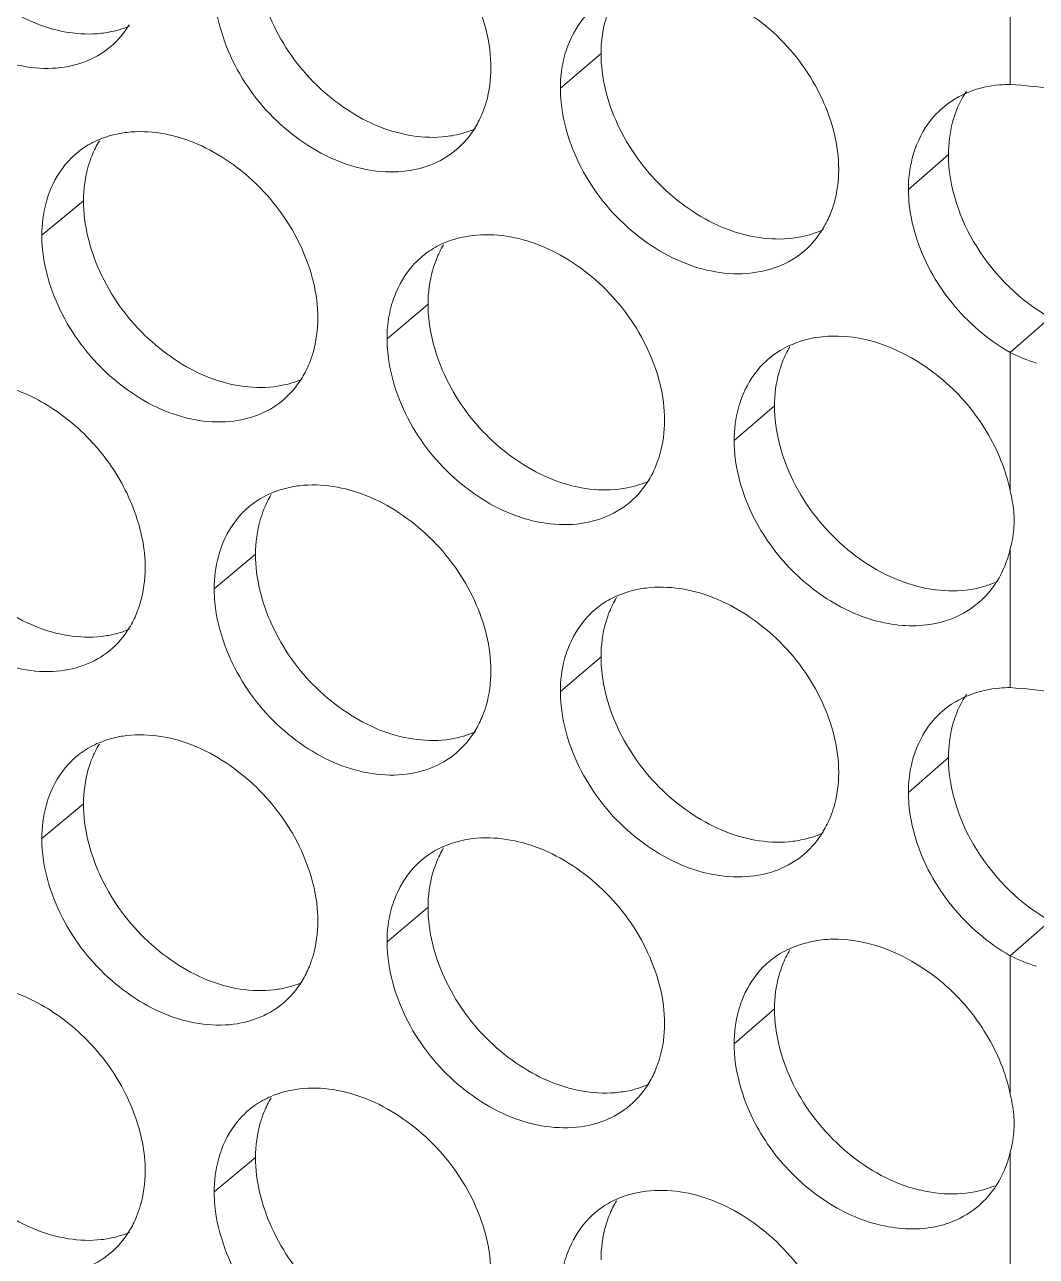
# Model space of a CAD drawing. Header units: millimetres. Extents: x 1177 to 4147, y 93 to 2194.
# Drawn here: x 2687.88 to 2701.09, y 813.98 to 830.06 of the extents above; entities that cross this region are included whole.
import ezdxf

# ---------------------------------------------------------------- set-up
doc = ezdxf.new("R2010")
doc.units = ezdxf.units.MM
doc.header["$LTSCALE"] = 0.1
doc.layers.get('0').update_dxf_attribs({"lineweight": 13})
doc.layers.add('标注', color=251, linetype='Continuous', lineweight=9)

# ---------------------------------------------------------------- blocks, each defined once
blk = doc.blocks.new('02')
for p, q in [((4627.348, 775.954), (4627.348, 778.541)), ((4627.348, 768.367), (4627.348, 770.954)), ((4627.348, 764.704), (4627.348, 767.291)), ((4627.348, 757.117), (4627.348, 759.704)), ((4627.348, 753.454), (4627.348, 756.041)), ((4627.348, 753.454), (4627.348, 756.041))]:
    blk.add_line(p, q)
at = {"layer": '标注'}
for p, q in [((4619.714, 776.53), (4618.955, 775.883)), ((4626.196, 774.648), (4625.449, 773.998)), ((4610.058, 773.784), (4609.28, 773.142)), ((4616.486, 771.857), (4615.721, 771.212)), ((4628.091, 771.605), (4627.348, 770.954)), ((4622.951, 769.96), (4622.198, 769.311)), ((4613.267, 767.192), (4612.496, 766.548)), ((4619.714, 765.28), (4618.955, 764.633)), ((4626.196, 763.398), (4625.449, 762.748)), ((4610.058, 762.534), (4609.28, 761.892)), ((4610.058, 762.534), (4609.28, 761.892)), ((4616.486, 760.607), (4615.721, 759.962)), ((4616.486, 760.607), (4615.721, 759.962)), ((4628.091, 760.355), (4627.348, 759.704)), ((4622.951, 758.71), (4622.198, 758.061)), ((4622.951, 758.71), (4622.198, 758.061)), ((4613.267, 755.942), (4612.496, 755.298))]:
    blk.add_line(p, q, dxfattribs=at)
for centre, radius, start, end in [((4615.73, 776.142), 1.912, 328.9787, 338.0529), ((4610.945, 773.463), 1.579, 125.316, 129.5927), ((4611.976, 773.914), 1.899, 148.7058, 157.8789), ((4622.206, 774.258), 1.925, 329.2925, 338.318), ((4618.416, 771.98), 1.912, 149.0222, 158.126), ((4617.403, 771.52), 1.599, 125.3449, 130.1938), ((4623.959, 769.5), 1.744, 114.6822, 121.1409), ((4624.886, 770.081), 1.918, 149.2796, 158.5755), ((4623.909, 769.583), 1.647, 121.1376, 130.744), ((4628.745, 773.74), 3.117, 243.3667, 253.0477), ((4612.506, 771.471), 1.906, 328.8204, 337.9261), ((4618.964, 769.571), 1.919, 329.1361, 338.1835), ((4615.192, 767.318), 1.906, 148.8645, 158.0006), ((4614.169, 766.863), 1.589, 125.3301, 129.8922), ((4625.364, 767.807), 2.058, 0.0408, 5.1029), ((4625.378, 767.736), 2.02, 340.5097, 347.2785), ((4626.352, 768.323), 1.805, 285.9402, 293.0214), ((4620.645, 764.934), 1.61, 125.3606, 130.4975), ((4621.65, 765.399), 1.919, 149.179, 158.2551), ((4609.291, 766.807), 1.899, 328.661, 337.8031), ((4615.73, 764.892), 1.912, 328.9787, 338.0529), ((4610.945, 762.213), 1.579, 125.316, 129.5927), ((4610.945, 762.213), 1.579, 125.316, 129.5927), ((4611.976, 762.664), 1.899, 148.7058, 157.8789), ((4611.976, 762.664), 1.899, 148.7058, 157.8789), ((4622.206, 763.008), 1.925, 329.2925, 338.318), ((4618.416, 760.73), 1.912, 149.0222, 158.126), ((4618.416, 760.73), 1.912, 149.0222, 158.126), ((4617.403, 760.27), 1.599, 125.3449, 130.1938), ((4617.403, 760.27), 1.599, 125.3449, 130.1938), ((4623.959, 758.25), 1.744, 114.6822, 121.1409), ((4623.959, 758.25), 1.744, 114.6822, 121.1409), ((4624.886, 758.831), 1.918, 149.2796, 158.5755), ((4624.886, 758.831), 1.918, 149.2796, 158.5755), ((4623.909, 758.333), 1.647, 121.1376, 130.744), ((4623.909, 758.333), 1.647, 121.1376, 130.744), ((4628.745, 762.49), 3.117, 243.3667, 253.0477), ((4612.506, 760.221), 1.906, 328.8204, 337.9261), ((4612.506, 760.221), 1.906, 328.8204, 337.9261), ((4618.964, 758.321), 1.919, 329.1361, 338.1835), ((4618.964, 758.321), 1.919, 329.1361, 338.1835), ((4615.192, 756.068), 1.906, 148.8645, 158.0006), ((4614.169, 755.613), 1.589, 125.3301, 129.8922), ((4625.364, 756.557), 2.058, 0.0408, 5.1029), ((4625.364, 756.557), 2.058, 0.0408, 5.1029), ((4625.378, 756.486), 2.02, 340.5097, 347.2785), ((4625.378, 756.486), 2.02, 340.5097, 347.2785), ((4626.352, 757.073), 1.805, 285.9402, 293.0214), ((4626.352, 757.073), 1.805, 285.9402, 293.0214), ((4620.645, 753.684), 1.61, 125.3606, 130.4975), ((4621.65, 754.149), 1.919, 149.179, 158.2551), ((4609.291, 755.557), 1.899, 328.661, 337.8031)]:
    blk.add_arc(centre, radius, start, end, dxfattribs=at)
for points, knots in [([(4606.857, 780.384), (4606.857, 779.933), (4607.098, 778.997), (4607.789, 778.016), (4608.535, 777.41), (4609.314, 776.981), (4609.984, 776.861), (4610.396, 776.909)], [0, 0, 0, 0, 0.247494, 0.513042, 0.645309, 0.772218, 1, 1, 1, 1]), ([(4617.66, 776.263), (4617.66, 776.714), (4617.416, 777.65), (4616.716, 778.625), (4615.963, 779.227), (4615.177, 779.651), (4614.503, 779.769), (4614.089, 779.72)], [0, 0, 0, 0, 0.246684, 0.511753, 0.644116, 0.771328, 1, 1, 1, 1]), ([(4606.271, 778.69), (4606.44, 778.225), (4606.839, 777.569), (4607.569, 776.901), (4608.356, 776.406), (4609.246, 776.184), (4610.062, 776.337), (4610.406, 776.529), (4610.551, 776.648)], [0, 0, 0, 0, 0.27385, 0.412176, 0.546005, 0.787007, 0.896139, 1, 1, 1, 1]), ([(4613.267, 778.442), (4613.267, 777.991), (4613.51, 777.056), (4614.205, 776.078), (4614.955, 775.475), (4615.739, 775.05), (4616.413, 774.933), (4616.827, 774.983)], [0, 0, 0, 0, 0.246991, 0.512108, 0.644352, 0.77141, 1, 1, 1, 1]), ([(4612.496, 777.798), (4612.496, 777.712), (4612.515, 777.354), (4612.601, 777.001), (4612.695, 776.745)], [0, 0, 0, 0, 0.240653, 1, 1, 1, 1]), ([(4624.148, 774.372), (4624.148, 774.822), (4623.902, 775.758), (4623.198, 776.73), (4622.441, 777.328), (4621.65, 777.749), (4620.973, 777.863), (4620.556, 777.811)], [0, 0, 0, 0, 0.246187, 0.510826, 0.643167, 0.770525, 1, 1, 1, 1]), ([(4619.599, 777.408), (4619.543, 777.36), (4619.329, 777.151), (4619.173, 776.884), (4619.094, 776.673)], [0, 0, 0, 0, 0.246198, 1, 1, 1, 1]), ([(4619.868, 777.36), (4619.843, 777.296), (4619.751, 777.029), (4619.714, 776.744), (4619.714, 776.53)], [0, 0, 0, 0, 0.241677, 1, 1, 1, 1]), ([(4610.396, 776.909), (4610.441, 776.914), (4610.618, 776.941), (4610.792, 776.991), (4610.915, 777.043)], [0, 0, 0, 0, 0.255573, 1, 1, 1, 1]), ([(4612.695, 776.745), (4612.865, 776.279), (4613.269, 775.622), (4614.007, 774.957), (4614.803, 774.466), (4615.701, 774.252), (4616.522, 774.415), (4616.867, 774.612), (4617.011, 774.734)], [0, 0, 0, 0, 0.273173, 0.411313, 0.545072, 0.786333, 0.895775, 1, 1, 1, 1]), ([(4619.094, 776.673), (4619.071, 776.613), (4618.988, 776.357), (4618.955, 776.086), (4618.955, 775.883)], [0, 0, 0, 0, 0.242012, 1, 1, 1, 1]), ([(4619.714, 776.53), (4619.714, 776.08), (4619.958, 775.144), (4620.658, 774.17), (4621.412, 773.571), (4622.201, 773.149), (4622.877, 773.036), (4623.293, 773.088)], [0, 0, 0, 0, 0.246494, 0.511184, 0.643406, 0.77061, 1, 1, 1, 1]), ([(4617.504, 775.428), (4617.53, 775.491), (4617.623, 775.761), (4617.66, 776.048), (4617.66, 776.263)], [0, 0, 0, 0, 0.241585, 1, 1, 1, 1]), ([(4618.955, 775.883), (4618.955, 775.797), (4618.974, 775.438), (4619.061, 775.086), (4619.155, 774.831)], [0, 0, 0, 0, 0.240751, 1, 1, 1, 1]), ([(4627.348, 775.954), (4627.281, 775.955), (4627.022, 775.944), (4626.765, 775.886), (4626.586, 775.816)], [0, 0, 0, 0, 0.258603, 1, 1, 1, 1]), ([(4630.617, 775.299), (4630.361, 775.4), (4629.819, 775.564), (4628.729, 775.796), (4627.896, 775.917), (4627.348, 775.954)], [0, 0, 0, 0, 0.246985, 0.506558, 1, 1, 1, 1]), ([(4626.077, 775.508), (4626.021, 775.459), (4625.806, 775.245), (4625.653, 774.973), (4625.576, 774.758)], [0, 0, 0, 0, 0.24633, 1, 1, 1, 1]), ([(4626.333, 775.436), (4626.31, 775.375), (4626.229, 775.12), (4626.196, 774.85), (4626.196, 774.648)], [0, 0, 0, 0, 0.242216, 1, 1, 1, 1]), ([(4610.868, 775.06), (4610.823, 775.055), (4610.647, 775.028), (4610.473, 774.978), (4610.351, 774.927)], [0, 0, 0, 0, 0.255654, 1, 1, 1, 1]), ([(4614.43, 771.595), (4614.43, 772.046), (4614.186, 772.982), (4613.489, 773.959), (4612.738, 774.563), (4611.955, 774.989), (4611.282, 775.108), (4610.868, 775.06)], [0, 0, 0, 0, 0.246935, 0.51222, 0.644595, 0.771733, 1, 1, 1, 1]), ([(4616.827, 774.983), (4616.875, 774.989), (4617.061, 775.018), (4617.244, 775.073), (4617.373, 775.13)], [0, 0, 0, 0, 0.255784, 1, 1, 1, 1]), ([(4619.155, 774.831), (4619.327, 774.364), (4619.735, 773.705), (4620.482, 773.043), (4621.286, 772.556), (4622.193, 772.351), (4623.018, 772.524), (4623.364, 772.726), (4623.508, 772.851)], [0, 0, 0, 0, 0.272504, 0.410462, 0.544153, 0.785671, 0.895417, 1, 1, 1, 1]), ([(4625.576, 774.758), (4625.555, 774.699), (4625.48, 774.452), (4625.449, 774.193), (4625.449, 773.998)], [0, 0, 0, 0, 0.242457, 1, 1, 1, 1]), ([(4609.939, 774.68), (4609.881, 774.632), (4609.659, 774.42), (4609.499, 774.147), (4609.418, 773.931)], [0, 0, 0, 0, 0.245817, 1, 1, 1, 1]), ([(4610.217, 774.629), (4610.19, 774.565), (4610.096, 774.293), (4610.058, 774.002), (4610.058, 773.784)], [0, 0, 0, 0, 0.241186, 1, 1, 1, 1]), ([(4626.196, 774.648), (4626.196, 774.049), (4626.617, 772.813), (4627.539, 771.918), (4628.091, 771.605)], [0, 0, 0, 0, 0.485697, 1, 1, 1, 1]), ([(4623.995, 773.547), (4624.02, 773.61), (4624.111, 773.876), (4624.148, 774.159), (4624.148, 774.372)], [0, 0, 0, 0, 0.241909, 1, 1, 1, 1]), ([(4609.418, 773.931), (4609.395, 773.871), (4609.313, 773.615), (4609.28, 773.345), (4609.28, 773.142)], [0, 0, 0, 0, 0.241688, 1, 1, 1, 1]), ([(4610.058, 773.784), (4610.058, 773.333), (4610.299, 772.397), (4610.993, 771.418), (4611.74, 770.814), (4612.522, 770.387), (4613.194, 770.268), (4613.607, 770.317)], [0, 0, 0, 0, 0.247242, 0.512574, 0.644829, 0.771813, 1, 1, 1, 1]), ([(4625.449, 773.998), (4625.449, 773.927), (4625.462, 773.634), (4625.521, 773.344), (4625.586, 773.132)], [0, 0, 0, 0, 0.242222, 1, 1, 1, 1]), ([(4609.28, 773.142), (4609.28, 773.056), (4609.299, 772.698), (4609.385, 772.345), (4609.478, 772.089)], [0, 0, 0, 0, 0.240605, 1, 1, 1, 1]), ([(4617.318, 773.137), (4617.27, 773.131), (4617.084, 773.102), (4616.902, 773.047), (4616.773, 772.991)], [0, 0, 0, 0, 0.25587, 1, 1, 1, 1]), ([(4620.899, 769.689), (4620.899, 770.139), (4620.654, 771.075), (4619.952, 772.049), (4619.198, 772.649), (4618.409, 773.071), (4617.733, 773.187), (4617.318, 773.137)], [0, 0, 0, 0, 0.246434, 0.511288, 0.64364, 0.770925, 1, 1, 1, 1]), ([(4623.293, 773.088), (4623.343, 773.094), (4623.54, 773.126), (4623.732, 773.186), (4623.866, 773.248)], [0, 0, 0, 0, 0.255988, 1, 1, 1, 1]), ([(4625.586, 773.132), (4625.724, 772.681), (4626.195, 771.826), (4626.932, 771.189), (4627.348, 770.954)], [0, 0, 0, 0, 0.49694, 1, 1, 1, 1]), ([(4616.37, 772.741), (4616.314, 772.693), (4616.097, 772.483), (4615.939, 772.215), (4615.859, 772.002)], [0, 0, 0, 0, 0.246074, 1, 1, 1, 1]), ([(4616.642, 772.692), (4616.616, 772.628), (4616.524, 772.359), (4616.486, 772.072), (4616.486, 771.857)], [0, 0, 0, 0, 0.241514, 1, 1, 1, 1]), ([(4609.478, 772.089), (4609.648, 771.624), (4610.049, 770.967), (4610.784, 770.3), (4611.575, 769.807), (4612.469, 769.589), (4613.288, 769.747), (4613.632, 769.941), (4613.776, 770.062)], [0, 0, 0, 0, 0.27351, 0.411743, 0.545537, 0.786668, 0.895956, 1, 1, 1, 1]), ([(4615.859, 772.002), (4615.837, 771.941), (4615.754, 771.686), (4615.721, 771.415), (4615.721, 771.212)], [0, 0, 0, 0, 0.241904, 1, 1, 1, 1]), ([(4616.486, 771.857), (4616.486, 771.407), (4616.729, 770.471), (4617.427, 769.495), (4618.179, 768.894), (4618.966, 768.471), (4619.641, 768.356), (4620.055, 768.407)], [0, 0, 0, 0, 0.246741, 0.511644, 0.643878, 0.771009, 1, 1, 1, 1]), ([(4614.272, 770.755), (4614.298, 770.819), (4614.392, 771.089), (4614.43, 771.378), (4614.43, 771.595)], [0, 0, 0, 0, 0.241422, 1, 1, 1, 1]), ([(4623.995, 771.261), (4623.927, 771.258), (4623.666, 771.236), (4623.407, 771.165), (4623.231, 771.084)], [0, 0, 0, 0, 0.258302, 1, 1, 1, 1]), ([(4627.348, 768.367), (4627.27, 768.759), (4626.947, 769.531), (4625.94, 770.739), (4624.749, 771.291), (4623.995, 771.261)], [0, 0, 0, 0, 0.254485, 0.51933, 1, 1, 1, 1]), ([(4615.721, 771.212), (4615.721, 771.126), (4615.74, 770.767), (4615.827, 770.414), (4615.92, 770.159)], [0, 0, 0, 0, 0.240702, 1, 1, 1, 1]), ([(4622.834, 770.83), (4622.779, 770.783), (4622.571, 770.578), (4622.419, 770.319), (4622.341, 770.114)], [0, 0, 0, 0, 0.246444, 1, 1, 1, 1]), ([(4623.101, 770.781), (4623.076, 770.718), (4622.987, 770.453), (4622.951, 770.172), (4622.951, 769.96)], [0, 0, 0, 0, 0.241851, 1, 1, 1, 1]), ([(4613.607, 770.317), (4613.653, 770.323), (4613.835, 770.351), (4614.014, 770.403), (4614.139, 770.458)], [0, 0, 0, 0, 0.255679, 1, 1, 1, 1]), ([(4611.209, 766.935), (4611.209, 767.292), (4611.053, 768.036), (4610.498, 769.037), (4609.671, 769.842), (4608.989, 770.204), (4608.638, 770.31)], [0, 0, 0, 0, 0.238714, 0.495406, 0.754851, 1, 1, 1, 1]), ([(4615.92, 770.159), (4616.091, 769.693), (4616.498, 769.035), (4617.24, 768.371), (4618.04, 767.882), (4618.943, 767.673), (4619.766, 767.841), (4620.111, 768.04), (4620.255, 768.164)], [0, 0, 0, 0, 0.272838, 0.410886, 0.544611, 0.786, 0.895595, 1, 1, 1, 1]), ([(4622.341, 770.114), (4622.317, 770.052), (4622.232, 769.793), (4622.198, 769.518), (4622.198, 769.311)], [0, 0, 0, 0, 0.242016, 1, 1, 1, 1]), ([(4622.951, 769.96), (4622.951, 769.479), (4623.228, 768.477), (4624.17, 767.279), (4625.446, 766.521), (4626.431, 766.468), (4626.848, 766.588)], [0, 0, 0, 0, 0.249772, 0.517807, 0.774905, 1, 1, 1, 1]), ([(4620.745, 768.858), (4620.77, 768.922), (4620.862, 769.189), (4620.899, 769.475), (4620.899, 769.689)], [0, 0, 0, 0, 0.241748, 1, 1, 1, 1]), ([(4622.198, 769.311), (4622.198, 769.219), (4622.219, 768.837), (4622.318, 768.461), (4622.424, 768.19)], [0, 0, 0, 0, 0.240389, 1, 1, 1, 1]), ([(4606.857, 769.134), (4606.857, 768.683), (4607.098, 767.747), (4607.789, 766.766), (4608.535, 766.16), (4609.314, 765.731), (4609.984, 765.611), (4610.396, 765.659)], [0, 0, 0, 0, 0.247494, 0.513042, 0.645309, 0.772218, 1, 1, 1, 1]), ([(4617.66, 765.013), (4617.66, 765.464), (4617.416, 766.4), (4616.716, 767.375), (4615.963, 767.977), (4615.177, 768.401), (4614.503, 768.519), (4614.089, 768.47)], [0, 0, 0, 0, 0.246684, 0.511753, 0.644116, 0.771328, 1, 1, 1, 1]), ([(4620.055, 768.407), (4620.105, 768.413), (4620.296, 768.443), (4620.484, 768.501), (4620.615, 768.56)], [0, 0, 0, 0, 0.255887, 1, 1, 1, 1]), ([(4614.089, 768.47), (4614.042, 768.464), (4613.861, 768.436), (4613.683, 768.384), (4613.557, 768.33)], [0, 0, 0, 0, 0.255763, 1, 1, 1, 1]), ([(4613.15, 768.082), (4613.093, 768.034), (4612.873, 767.823), (4612.714, 767.552), (4612.634, 767.338)], [0, 0, 0, 0, 0.245947, 1, 1, 1, 1]), ([(4613.425, 768.032), (4613.399, 767.968), (4613.305, 767.697), (4613.267, 767.408), (4613.267, 767.192)], [0, 0, 0, 0, 0.241351, 1, 1, 1, 1]), ([(4622.424, 768.19), (4622.574, 767.808), (4623.01, 767.088), (4623.936, 766.281), (4625.012, 765.832), (4625.772, 765.842), (4626.103, 765.937)], [0, 0, 0, 0, 0.264547, 0.530604, 0.77855, 1, 1, 1, 1]), ([(4627.348, 767.291), (4627.36, 767.332), (4627.404, 767.501), (4627.421, 767.677), (4627.421, 767.809)], [0, 0, 0, 0, 0.244815, 1, 1, 1, 1]), ([(4606.271, 767.44), (4606.44, 766.975), (4606.839, 766.319), (4607.569, 765.651), (4608.356, 765.156), (4609.246, 764.934), (4610.062, 765.087), (4610.406, 765.279), (4610.551, 765.398)], [0, 0, 0, 0, 0.27385, 0.412176, 0.546005, 0.787007, 0.896139, 1, 1, 1, 1]), ([(4612.634, 767.338), (4612.611, 767.277), (4612.529, 767.022), (4612.496, 766.751), (4612.496, 766.548)], [0, 0, 0, 0, 0.241796, 1, 1, 1, 1]), ([(4613.267, 767.192), (4613.267, 766.741), (4613.51, 765.806), (4614.205, 764.828), (4614.955, 764.225), (4615.739, 763.8), (4616.413, 763.683), (4616.827, 763.733)], [0, 0, 0, 0, 0.246991, 0.512108, 0.644352, 0.77141, 1, 1, 1, 1]), ([(4611.049, 766.09), (4611.075, 766.154), (4611.17, 766.426), (4611.209, 766.717), (4611.209, 766.935)], [0, 0, 0, 0, 0.241257, 1, 1, 1, 1]), ([(4612.496, 766.548), (4612.496, 766.462), (4612.515, 766.104), (4612.601, 765.751), (4612.695, 765.495)], [0, 0, 0, 0, 0.240653, 1, 1, 1, 1]), ([(4620.556, 766.561), (4620.507, 766.555), (4620.316, 766.525), (4620.129, 766.468), (4619.998, 766.409)], [0, 0, 0, 0, 0.255975, 1, 1, 1, 1]), ([(4624.148, 763.122), (4624.148, 763.572), (4623.902, 764.508), (4623.198, 765.48), (4622.441, 766.078), (4621.65, 766.499), (4620.973, 766.613), (4620.556, 766.561)], [0, 0, 0, 0, 0.246187, 0.510826, 0.643167, 0.770525, 1, 1, 1, 1]), ([(4626.103, 765.937), (4626.165, 765.955), (4626.405, 766.037), (4626.627, 766.173), (4626.769, 766.297)], [0, 0, 0, 0, 0.255293, 1, 1, 1, 1]), ([(4619.599, 766.158), (4619.543, 766.11), (4619.329, 765.901), (4619.173, 765.634), (4619.094, 765.423)], [0, 0, 0, 0, 0.246198, 1, 1, 1, 1]), ([(4619.868, 766.11), (4619.843, 766.046), (4619.751, 765.779), (4619.714, 765.494), (4619.714, 765.28)], [0, 0, 0, 0, 0.241677, 1, 1, 1, 1]), ([(4610.396, 765.659), (4610.441, 765.664), (4610.618, 765.691), (4610.792, 765.741), (4610.915, 765.793)], [0, 0, 0, 0, 0.255573, 1, 1, 1, 1]), ([(4612.695, 765.495), (4612.865, 765.029), (4613.269, 764.372), (4614.007, 763.707), (4614.803, 763.216), (4615.701, 763.002), (4616.522, 763.165), (4616.867, 763.362), (4617.011, 763.484)], [0, 0, 0, 0, 0.273173, 0.411313, 0.545072, 0.786333, 0.895775, 1, 1, 1, 1]), ([(4619.094, 765.423), (4619.071, 765.363), (4618.988, 765.107), (4618.955, 764.836), (4618.955, 764.633)], [0, 0, 0, 0, 0.242012, 1, 1, 1, 1]), ([(4619.714, 765.28), (4619.714, 764.83), (4619.958, 763.894), (4620.658, 762.92), (4621.412, 762.321), (4622.201, 761.899), (4622.877, 761.786), (4623.293, 761.838)], [0, 0, 0, 0, 0.246494, 0.511184, 0.643406, 0.77061, 1, 1, 1, 1]), ([(4617.504, 764.178), (4617.53, 764.241), (4617.623, 764.511), (4617.66, 764.798), (4617.66, 765.013)], [0, 0, 0, 0, 0.241585, 1, 1, 1, 1]), ([(4618.955, 764.633), (4618.955, 764.547), (4618.974, 764.188), (4619.061, 763.836), (4619.155, 763.581)], [0, 0, 0, 0, 0.240751, 1, 1, 1, 1]), ([(4627.348, 764.704), (4627.281, 764.705), (4627.022, 764.694), (4626.765, 764.636), (4626.586, 764.566)], [0, 0, 0, 0, 0.258603, 1, 1, 1, 1]), ([(4630.617, 764.049), (4630.361, 764.15), (4629.819, 764.314), (4628.729, 764.546), (4627.896, 764.667), (4627.348, 764.704)], [0, 0, 0, 0, 0.246985, 0.506558, 1, 1, 1, 1]), ([(4626.077, 764.258), (4626.021, 764.209), (4625.806, 763.995), (4625.653, 763.723), (4625.576, 763.508)], [0, 0, 0, 0, 0.24633, 1, 1, 1, 1]), ([(4626.333, 764.186), (4626.31, 764.125), (4626.229, 763.87), (4626.196, 763.6), (4626.196, 763.398)], [0, 0, 0, 0, 0.242216, 1, 1, 1, 1]), ([(4610.868, 763.81), (4610.823, 763.805), (4610.647, 763.778), (4610.473, 763.728), (4610.351, 763.677)], [0, 0, 0, 0, 0.255654, 1, 1, 1, 1]), ([(4610.868, 763.81), (4610.823, 763.805), (4610.647, 763.778), (4610.473, 763.728), (4610.351, 763.677)], [0, 0, 0, 0, 0.255654, 1, 1, 1, 1]), ([(4614.43, 760.345), (4614.43, 760.796), (4614.186, 761.732), (4613.489, 762.709), (4612.738, 763.313), (4611.955, 763.739), (4611.282, 763.858), (4610.868, 763.81)], [0, 0, 0, 0, 0.246935, 0.51222, 0.644595, 0.771733, 1, 1, 1, 1]), ([(4614.43, 760.345), (4614.43, 760.796), (4614.186, 761.732), (4613.489, 762.709), (4612.738, 763.313), (4611.955, 763.739), (4611.282, 763.858), (4610.868, 763.81)], [0, 0, 0, 0, 0.246935, 0.51222, 0.644595, 0.771733, 1, 1, 1, 1]), ([(4616.827, 763.733), (4616.875, 763.739), (4617.061, 763.768), (4617.244, 763.823), (4617.373, 763.88)], [0, 0, 0, 0, 0.255784, 1, 1, 1, 1]), ([(4609.939, 763.43), (4609.881, 763.382), (4609.659, 763.17), (4609.499, 762.897), (4609.418, 762.681)], [0, 0, 0, 0, 0.245817, 1, 1, 1, 1]), ([(4609.939, 763.43), (4609.881, 763.382), (4609.659, 763.17), (4609.499, 762.897), (4609.418, 762.681)], [0, 0, 0, 0, 0.245817, 1, 1, 1, 1]), ([(4619.155, 763.581), (4619.327, 763.114), (4619.735, 762.455), (4620.482, 761.793), (4621.286, 761.306), (4622.193, 761.101), (4623.018, 761.274), (4623.364, 761.476), (4623.508, 761.601)], [0, 0, 0, 0, 0.272504, 0.410462, 0.544153, 0.785671, 0.895417, 1, 1, 1, 1]), ([(4625.576, 763.508), (4625.555, 763.449), (4625.48, 763.202), (4625.449, 762.943), (4625.449, 762.748)], [0, 0, 0, 0, 0.242457, 1, 1, 1, 1]), ([(4610.217, 763.379), (4610.19, 763.315), (4610.096, 763.043), (4610.058, 762.752), (4610.058, 762.534)], [0, 0, 0, 0, 0.241186, 1, 1, 1, 1]), ([(4610.217, 763.379), (4610.19, 763.315), (4610.096, 763.043), (4610.058, 762.752), (4610.058, 762.534)], [0, 0, 0, 0, 0.241186, 1, 1, 1, 1]), ([(4626.196, 763.398), (4626.196, 762.799), (4626.617, 761.563), (4627.539, 760.668), (4628.091, 760.355)], [0, 0, 0, 0, 0.485697, 1, 1, 1, 1]), ([(4623.995, 762.297), (4624.02, 762.36), (4624.111, 762.626), (4624.148, 762.909), (4624.148, 763.122)], [0, 0, 0, 0, 0.241909, 1, 1, 1, 1]), ([(4625.449, 762.748), (4625.449, 762.677), (4625.462, 762.384), (4625.521, 762.094), (4625.586, 761.882)], [0, 0, 0, 0, 0.242222, 1, 1, 1, 1]), ([(4609.418, 762.681), (4609.395, 762.621), (4609.313, 762.365), (4609.28, 762.095), (4609.28, 761.892)], [0, 0, 0, 0, 0.241688, 1, 1, 1, 1]), ([(4609.418, 762.681), (4609.395, 762.621), (4609.313, 762.365), (4609.28, 762.095), (4609.28, 761.892)], [0, 0, 0, 0, 0.241688, 1, 1, 1, 1]), ([(4610.058, 762.534), (4610.058, 762.083), (4610.299, 761.147), (4610.993, 760.168), (4611.74, 759.564), (4612.522, 759.137), (4613.194, 759.018), (4613.607, 759.067)], [0, 0, 0, 0, 0.247242, 0.512574, 0.644829, 0.771813, 1, 1, 1, 1]), ([(4610.058, 762.534), (4610.058, 762.083), (4610.299, 761.147), (4610.993, 760.168), (4611.74, 759.564), (4612.522, 759.137), (4613.194, 759.018), (4613.607, 759.067)], [0, 0, 0, 0, 0.247242, 0.512574, 0.644829, 0.771813, 1, 1, 1, 1]), ([(4609.28, 761.892), (4609.28, 761.806), (4609.299, 761.448), (4609.385, 761.095), (4609.478, 760.839)], [0, 0, 0, 0, 0.240605, 1, 1, 1, 1]), ([(4609.28, 761.892), (4609.28, 761.806), (4609.299, 761.448), (4609.385, 761.095), (4609.478, 760.839)], [0, 0, 0, 0, 0.240605, 1, 1, 1, 1]), ([(4617.318, 761.887), (4617.27, 761.881), (4617.084, 761.852), (4616.902, 761.797), (4616.773, 761.741)], [0, 0, 0, 0, 0.25587, 1, 1, 1, 1]), ([(4617.318, 761.887), (4617.27, 761.881), (4617.084, 761.852), (4616.902, 761.797), (4616.773, 761.741)], [0, 0, 0, 0, 0.25587, 1, 1, 1, 1]), ([(4620.899, 758.439), (4620.899, 758.889), (4620.654, 759.825), (4619.952, 760.799), (4619.198, 761.399), (4618.409, 761.821), (4617.733, 761.937), (4617.318, 761.887)], [0, 0, 0, 0, 0.246434, 0.511288, 0.64364, 0.770925, 1, 1, 1, 1]), ([(4620.899, 758.439), (4620.899, 758.889), (4620.654, 759.825), (4619.952, 760.799), (4619.198, 761.399), (4618.409, 761.821), (4617.733, 761.937), (4617.318, 761.887)], [0, 0, 0, 0, 0.246434, 0.511288, 0.64364, 0.770925, 1, 1, 1, 1]), ([(4623.293, 761.838), (4623.343, 761.844), (4623.54, 761.876), (4623.732, 761.936), (4623.866, 761.998)], [0, 0, 0, 0, 0.255988, 1, 1, 1, 1]), ([(4625.586, 761.882), (4625.724, 761.431), (4626.195, 760.576), (4626.932, 759.939), (4627.348, 759.704)], [0, 0, 0, 0, 0.49694, 1, 1, 1, 1]), ([(4616.37, 761.491), (4616.314, 761.443), (4616.097, 761.233), (4615.939, 760.965), (4615.859, 760.752)], [0, 0, 0, 0, 0.246074, 1, 1, 1, 1]), ([(4616.37, 761.491), (4616.314, 761.443), (4616.097, 761.233), (4615.939, 760.965), (4615.859, 760.752)], [0, 0, 0, 0, 0.246074, 1, 1, 1, 1]), ([(4616.642, 761.442), (4616.616, 761.378), (4616.524, 761.109), (4616.486, 760.822), (4616.486, 760.607)], [0, 0, 0, 0, 0.241514, 1, 1, 1, 1]), ([(4616.642, 761.442), (4616.616, 761.378), (4616.524, 761.109), (4616.486, 760.822), (4616.486, 760.607)], [0, 0, 0, 0, 0.241514, 1, 1, 1, 1]), ([(4609.478, 760.839), (4609.648, 760.374), (4610.049, 759.717), (4610.784, 759.05), (4611.575, 758.557), (4612.469, 758.339), (4613.288, 758.497), (4613.632, 758.691), (4613.776, 758.812)], [0, 0, 0, 0, 0.27351, 0.411743, 0.545537, 0.786668, 0.895956, 1, 1, 1, 1]), ([(4609.478, 760.839), (4609.648, 760.374), (4610.049, 759.717), (4610.784, 759.05), (4611.575, 758.557), (4612.469, 758.339), (4613.288, 758.497), (4613.632, 758.691), (4613.776, 758.812)], [0, 0, 0, 0, 0.27351, 0.411743, 0.545537, 0.786668, 0.895956, 1, 1, 1, 1]), ([(4615.859, 760.752), (4615.837, 760.691), (4615.754, 760.436), (4615.721, 760.165), (4615.721, 759.962)], [0, 0, 0, 0, 0.241904, 1, 1, 1, 1]), ([(4615.859, 760.752), (4615.837, 760.691), (4615.754, 760.436), (4615.721, 760.165), (4615.721, 759.962)], [0, 0, 0, 0, 0.241904, 1, 1, 1, 1]), ([(4616.486, 760.607), (4616.486, 760.157), (4616.729, 759.221), (4617.427, 758.245), (4618.179, 757.644), (4618.966, 757.221), (4619.641, 757.106), (4620.055, 757.157)], [0, 0, 0, 0, 0.246741, 0.511644, 0.643878, 0.771009, 1, 1, 1, 1]), ([(4616.486, 760.607), (4616.486, 760.157), (4616.729, 759.221), (4617.427, 758.245), (4618.179, 757.644), (4618.966, 757.221), (4619.641, 757.106), (4620.055, 757.157)], [0, 0, 0, 0, 0.246741, 0.511644, 0.643878, 0.771009, 1, 1, 1, 1]), ([(4614.272, 759.505), (4614.298, 759.569), (4614.392, 759.839), (4614.43, 760.128), (4614.43, 760.345)], [0, 0, 0, 0, 0.241422, 1, 1, 1, 1]), ([(4614.272, 759.505), (4614.298, 759.569), (4614.392, 759.839), (4614.43, 760.128), (4614.43, 760.345)], [0, 0, 0, 0, 0.241422, 1, 1, 1, 1]), ([(4623.995, 760.011), (4623.927, 760.008), (4623.666, 759.986), (4623.407, 759.915), (4623.231, 759.834)], [0, 0, 0, 0, 0.258302, 1, 1, 1, 1]), ([(4623.995, 760.011), (4623.927, 760.008), (4623.666, 759.986), (4623.407, 759.915), (4623.231, 759.834)], [0, 0, 0, 0, 0.258302, 1, 1, 1, 1]), ([(4627.348, 757.117), (4627.27, 757.509), (4626.947, 758.281), (4625.94, 759.489), (4624.749, 760.041), (4623.995, 760.011)], [0, 0, 0, 0, 0.254485, 0.51933, 1, 1, 1, 1]), ([(4627.348, 757.117), (4627.27, 757.509), (4626.947, 758.281), (4625.94, 759.489), (4624.749, 760.041), (4623.995, 760.011)], [0, 0, 0, 0, 0.254485, 0.51933, 1, 1, 1, 1]), ([(4615.721, 759.962), (4615.721, 759.876), (4615.74, 759.517), (4615.827, 759.164), (4615.92, 758.909)], [0, 0, 0, 0, 0.240702, 1, 1, 1, 1]), ([(4615.721, 759.962), (4615.721, 759.876), (4615.74, 759.517), (4615.827, 759.164), (4615.92, 758.909)], [0, 0, 0, 0, 0.240702, 1, 1, 1, 1]), ([(4622.834, 759.58), (4622.779, 759.533), (4622.571, 759.328), (4622.419, 759.069), (4622.341, 758.864)], [0, 0, 0, 0, 0.246444, 1, 1, 1, 1]), ([(4622.834, 759.58), (4622.779, 759.533), (4622.571, 759.328), (4622.419, 759.069), (4622.341, 758.864)], [0, 0, 0, 0, 0.246444, 1, 1, 1, 1]), ([(4623.101, 759.531), (4623.076, 759.468), (4622.987, 759.203), (4622.951, 758.922), (4622.951, 758.71)], [0, 0, 0, 0, 0.241851, 1, 1, 1, 1]), ([(4623.101, 759.531), (4623.076, 759.468), (4622.987, 759.203), (4622.951, 758.922), (4622.951, 758.71)], [0, 0, 0, 0, 0.241851, 1, 1, 1, 1]), ([(4613.607, 759.067), (4613.653, 759.073), (4613.835, 759.101), (4614.014, 759.153), (4614.139, 759.208)], [0, 0, 0, 0, 0.255679, 1, 1, 1, 1]), ([(4613.607, 759.067), (4613.653, 759.073), (4613.835, 759.101), (4614.014, 759.153), (4614.139, 759.208)], [0, 0, 0, 0, 0.255679, 1, 1, 1, 1]), ([(4611.209, 755.685), (4611.209, 756.042), (4611.053, 756.786), (4610.498, 757.787), (4609.671, 758.592), (4608.989, 758.954), (4608.638, 759.06)], [0, 0, 0, 0, 0.238714, 0.495406, 0.754851, 1, 1, 1, 1]), ([(4615.92, 758.909), (4616.091, 758.443), (4616.498, 757.785), (4617.24, 757.121), (4618.04, 756.632), (4618.943, 756.423), (4619.766, 756.591), (4620.111, 756.79), (4620.255, 756.914)], [0, 0, 0, 0, 0.272838, 0.410886, 0.544611, 0.786, 0.895595, 1, 1, 1, 1]), ([(4615.92, 758.909), (4616.091, 758.443), (4616.498, 757.785), (4617.24, 757.121), (4618.04, 756.632), (4618.943, 756.423), (4619.766, 756.591), (4620.111, 756.79), (4620.255, 756.914)], [0, 0, 0, 0, 0.272838, 0.410886, 0.544611, 0.786, 0.895595, 1, 1, 1, 1]), ([(4622.341, 758.864), (4622.317, 758.802), (4622.232, 758.543), (4622.198, 758.268), (4622.198, 758.061)], [0, 0, 0, 0, 0.242016, 1, 1, 1, 1]), ([(4622.341, 758.864), (4622.317, 758.802), (4622.232, 758.543), (4622.198, 758.268), (4622.198, 758.061)], [0, 0, 0, 0, 0.242016, 1, 1, 1, 1]), ([(4622.951, 758.71), (4622.951, 758.229), (4623.228, 757.227), (4624.17, 756.029), (4625.446, 755.271), (4626.431, 755.218), (4626.848, 755.338)], [0, 0, 0, 0, 0.249772, 0.517807, 0.774905, 1, 1, 1, 1]), ([(4622.951, 758.71), (4622.951, 758.229), (4623.228, 757.227), (4624.17, 756.029), (4625.446, 755.271), (4626.431, 755.218), (4626.848, 755.338)], [0, 0, 0, 0, 0.249772, 0.517807, 0.774905, 1, 1, 1, 1]), ([(4620.745, 757.608), (4620.77, 757.672), (4620.862, 757.939), (4620.899, 758.225), (4620.899, 758.439)], [0, 0, 0, 0, 0.241748, 1, 1, 1, 1]), ([(4620.745, 757.608), (4620.77, 757.672), (4620.862, 757.939), (4620.899, 758.225), (4620.899, 758.439)], [0, 0, 0, 0, 0.241748, 1, 1, 1, 1]), ([(4622.198, 758.061), (4622.198, 757.969), (4622.219, 757.587), (4622.318, 757.211), (4622.424, 756.94)], [0, 0, 0, 0, 0.240389, 1, 1, 1, 1]), ([(4622.198, 758.061), (4622.198, 757.969), (4622.219, 757.587), (4622.318, 757.211), (4622.424, 756.94)], [0, 0, 0, 0, 0.240389, 1, 1, 1, 1]), ([(4606.857, 757.884), (4606.857, 757.433), (4607.098, 756.497), (4607.789, 755.516), (4608.535, 754.91), (4609.314, 754.481), (4609.984, 754.361), (4610.396, 754.409)], [0, 0, 0, 0, 0.247494, 0.513042, 0.645309, 0.772218, 1, 1, 1, 1]), ([(4617.66, 753.763), (4617.66, 754.214), (4617.416, 755.15), (4616.716, 756.125), (4615.963, 756.727), (4615.177, 757.151), (4614.503, 757.269), (4614.089, 757.22)], [0, 0, 0, 0, 0.246684, 0.511753, 0.644116, 0.771328, 1, 1, 1, 1]), ([(4620.055, 757.157), (4620.105, 757.163), (4620.296, 757.193), (4620.484, 757.251), (4620.615, 757.31)], [0, 0, 0, 0, 0.255887, 1, 1, 1, 1]), ([(4620.055, 757.157), (4620.105, 757.163), (4620.296, 757.193), (4620.484, 757.251), (4620.615, 757.31)], [0, 0, 0, 0, 0.255887, 1, 1, 1, 1]), ([(4614.089, 757.22), (4614.042, 757.214), (4613.861, 757.186), (4613.683, 757.134), (4613.557, 757.08)], [0, 0, 0, 0, 0.255763, 1, 1, 1, 1]), ([(4613.15, 756.832), (4613.093, 756.784), (4612.873, 756.573), (4612.714, 756.302), (4612.634, 756.088)], [0, 0, 0, 0, 0.245947, 1, 1, 1, 1]), ([(4613.425, 756.782), (4613.399, 756.718), (4613.305, 756.447), (4613.267, 756.158), (4613.267, 755.942)], [0, 0, 0, 0, 0.241351, 1, 1, 1, 1]), ([(4622.424, 756.94), (4622.574, 756.558), (4623.01, 755.838), (4623.936, 755.031), (4625.012, 754.582), (4625.772, 754.592), (4626.103, 754.687)], [0, 0, 0, 0, 0.264547, 0.530604, 0.77855, 1, 1, 1, 1]), ([(4622.424, 756.94), (4622.574, 756.558), (4623.01, 755.838), (4623.936, 755.031), (4625.012, 754.582), (4625.772, 754.592), (4626.103, 754.687)], [0, 0, 0, 0, 0.264547, 0.530604, 0.77855, 1, 1, 1, 1]), ([(4627.348, 756.041), (4627.36, 756.082), (4627.404, 756.251), (4627.421, 756.427), (4627.421, 756.559)], [0, 0, 0, 0, 0.244815, 1, 1, 1, 1]), ([(4627.348, 756.041), (4627.36, 756.082), (4627.404, 756.251), (4627.421, 756.427), (4627.421, 756.559)], [0, 0, 0, 0, 0.244815, 1, 1, 1, 1]), ([(4606.271, 756.19), (4606.44, 755.725), (4606.839, 755.069), (4607.569, 754.401), (4608.356, 753.906), (4609.246, 753.684), (4610.062, 753.837), (4610.406, 754.029), (4610.551, 754.148)], [0, 0, 0, 0, 0.27385, 0.412176, 0.546005, 0.787007, 0.896139, 1, 1, 1, 1]), ([(4612.634, 756.088), (4612.611, 756.027), (4612.529, 755.772), (4612.496, 755.501), (4612.496, 755.298)], [0, 0, 0, 0, 0.241796, 1, 1, 1, 1]), ([(4613.267, 755.942), (4613.267, 755.491), (4613.51, 754.556), (4614.205, 753.578), (4614.955, 752.975), (4615.739, 752.55), (4616.413, 752.433), (4616.827, 752.483)], [0, 0, 0, 0, 0.246991, 0.512108, 0.644352, 0.77141, 1, 1, 1, 1]), ([(4611.049, 754.84), (4611.075, 754.904), (4611.17, 755.176), (4611.209, 755.467), (4611.209, 755.685)], [0, 0, 0, 0, 0.241257, 1, 1, 1, 1]), ([(4612.496, 755.298), (4612.496, 755.212), (4612.515, 754.854), (4612.601, 754.501), (4612.695, 754.245)], [0, 0, 0, 0, 0.240653, 1, 1, 1, 1]), ([(4620.556, 755.311), (4620.507, 755.305), (4620.316, 755.275), (4620.129, 755.218), (4619.998, 755.159)], [0, 0, 0, 0, 0.255975, 1, 1, 1, 1]), ([(4624.148, 751.872), (4624.148, 752.322), (4623.902, 753.258), (4623.198, 754.23), (4622.441, 754.828), (4621.65, 755.249), (4620.973, 755.363), (4620.556, 755.311)], [0, 0, 0, 0, 0.246187, 0.510826, 0.643167, 0.770525, 1, 1, 1, 1]), ([(4626.103, 754.687), (4626.165, 754.705), (4626.405, 754.787), (4626.627, 754.923), (4626.769, 755.047)], [0, 0, 0, 0, 0.255293, 1, 1, 1, 1]), ([(4626.103, 754.687), (4626.165, 754.705), (4626.405, 754.787), (4626.627, 754.923), (4626.769, 755.047)], [0, 0, 0, 0, 0.255293, 1, 1, 1, 1]), ([(4619.599, 754.908), (4619.543, 754.86), (4619.329, 754.651), (4619.173, 754.384), (4619.094, 754.173)], [0, 0, 0, 0, 0.246198, 1, 1, 1, 1]), ([(4619.868, 754.86), (4619.843, 754.796), (4619.751, 754.529), (4619.714, 754.244), (4619.714, 754.03)], [0, 0, 0, 0, 0.241677, 1, 1, 1, 1]), ([(4610.396, 754.409), (4610.441, 754.414), (4610.618, 754.441), (4610.792, 754.491), (4610.915, 754.543)], [0, 0, 0, 0, 0.255573, 1, 1, 1, 1]), ([(4612.695, 754.245), (4612.865, 753.779), (4613.269, 753.122), (4614.007, 752.457), (4614.803, 751.966), (4615.701, 751.752), (4616.522, 751.915), (4616.867, 752.112), (4617.011, 752.234)], [0, 0, 0, 0, 0.273173, 0.411313, 0.545072, 0.786333, 0.895775, 1, 1, 1, 1]), ([(4619.094, 754.173), (4619.071, 754.113), (4618.988, 753.857), (4618.955, 753.586), (4618.955, 753.383)], [0, 0, 0, 0, 0.242012, 1, 1, 1, 1])]:
    blk.add_open_spline(points, degree=3, knots=knots, dxfattribs=at)
for points in [[(4610.551, 776.648), (4610.693, 776.766), (4610.816, 776.911), (4610.913, 777.069)], [(4626.586, 775.816), (4626.402, 775.743), (4626.226, 775.639), (4626.077, 775.508)], [(4626.53, 775.824), (4626.449, 775.703), (4626.383, 775.572), (4626.333, 775.436)], [(4617.011, 774.734), (4617.152, 774.854), (4617.274, 774.999), (4617.369, 775.157)], [(4610.351, 774.927), (4610.239, 774.88), (4610.131, 774.821), (4610.032, 774.751)], [(4623.508, 772.851), (4623.647, 772.971), (4623.767, 773.117), (4623.861, 773.275)], [(4616.773, 772.991), (4616.669, 772.945), (4616.57, 772.89), (4616.477, 772.824)], [(4613.776, 770.062), (4613.918, 770.181), (4614.04, 770.326), (4614.136, 770.484)], [(4620.255, 768.164), (4620.395, 768.284), (4620.516, 768.429), (4620.611, 768.587)], [(4613.557, 768.33), (4613.45, 768.284), (4613.346, 768.227), (4613.25, 768.159)], [(4627.413, 767.99), (4627.402, 768.117), (4627.379, 768.243), (4627.348, 768.367)], [(4627.082, 766.657), (4627.164, 766.783), (4627.232, 766.92), (4627.282, 767.062)], [(4626.769, 766.297), (4626.889, 766.402), (4626.995, 766.524), (4627.082, 766.657)], [(4619.998, 766.409), (4619.898, 766.364), (4619.802, 766.31), (4619.713, 766.247)], [(4610.551, 765.398), (4610.693, 765.516), (4610.816, 765.661), (4610.913, 765.819)], [(4626.586, 764.566), (4626.402, 764.493), (4626.226, 764.389), (4626.077, 764.258)], [(4626.53, 764.574), (4626.449, 764.453), (4626.383, 764.322), (4626.333, 764.186)], [(4617.011, 763.484), (4617.152, 763.604), (4617.274, 763.749), (4617.369, 763.907)], [(4610.351, 763.677), (4610.239, 763.63), (4610.131, 763.571), (4610.032, 763.501)], [(4610.351, 763.677), (4610.239, 763.63), (4610.131, 763.571), (4610.032, 763.501)], [(4623.508, 761.601), (4623.647, 761.721), (4623.767, 761.867), (4623.861, 762.025)], [(4616.773, 761.741), (4616.669, 761.695), (4616.57, 761.64), (4616.477, 761.574)], [(4616.773, 761.741), (4616.669, 761.695), (4616.57, 761.64), (4616.477, 761.574)], [(4613.776, 758.812), (4613.918, 758.931), (4614.04, 759.076), (4614.136, 759.234)], [(4613.776, 758.812), (4613.918, 758.931), (4614.04, 759.076), (4614.136, 759.234)], [(4620.255, 756.914), (4620.395, 757.034), (4620.516, 757.179), (4620.611, 757.337)], [(4620.255, 756.914), (4620.395, 757.034), (4620.516, 757.179), (4620.611, 757.337)], [(4613.557, 757.08), (4613.45, 757.034), (4613.346, 756.977), (4613.25, 756.909)], [(4627.413, 756.74), (4627.402, 756.867), (4627.379, 756.993), (4627.348, 757.117)], [(4627.413, 756.74), (4627.402, 756.867), (4627.379, 756.993), (4627.348, 757.117)], [(4627.082, 755.407), (4627.164, 755.533), (4627.232, 755.67), (4627.282, 755.812)], [(4627.082, 755.407), (4627.164, 755.533), (4627.232, 755.67), (4627.282, 755.812)], [(4626.769, 755.047), (4626.889, 755.152), (4626.995, 755.274), (4627.082, 755.407)], [(4626.769, 755.047), (4626.889, 755.152), (4626.995, 755.274), (4627.082, 755.407)], [(4619.998, 755.159), (4619.898, 755.114), (4619.802, 755.06), (4619.713, 754.997)], [(4610.551, 754.148), (4610.693, 754.266), (4610.816, 754.411), (4610.913, 754.569)]]:
    blk.add_open_spline(points, degree=3, dxfattribs=at)

msp = doc.modelspace()

# ---------------------------------------------------------------- block references
at = {"xscale": 0.7, "yscale": 0.7, "zscale": 0.7}
msp.add_blockref('02', (-538.391, 286.112), dxfattribs=at)

doc.saveas('drawing.dxf')
